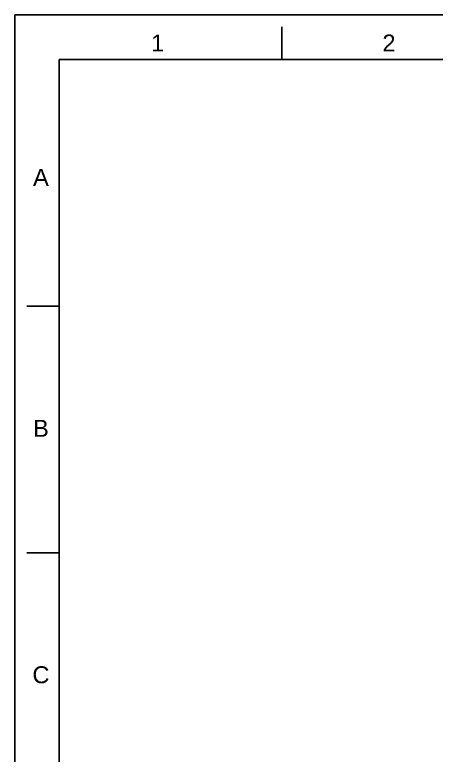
# Model space of a CAD drawing. Header units: millimetres. Extents: x 8809 to 9650, y -1874 to -1279.
# Drawn here: x 8808.9 to 8998.5, y -1611.9 to -1279 of the extents above; entities that cross this region are included whole.
import ezdxf

# ---------------------------------------------------------------- set-up
doc = ezdxf.new("R2010")
doc.units = ezdxf.units.MM
doc.layers.add('FORM', color=7, linetype='Continuous')
doc.styles.get("Standard").update_dxf_attribs({"font": 'arial.ttf'})

msp = doc.modelspace()

# ---------------------------------------------------------------- linework, layer by layer
at = {"layer": 'FORM', "color": 7, "linetype": 'Continuous'}
for p, q in [((8808.89, -1873.72), (8808.89, -1279.01)), ((8808.89, -1279.01), (9649.89, -1279.01)), ((8929.03, -1299.04), (8929.03, -1284.48)), ((8828.91, -1299.04), (8828.91, -1853.7)), ((9629.87, -1299.04), (8828.91, -1299.04)), ((8828.91, -1409.97), (8814.36, -1409.97)), ((8828.91, -1520.9), (8814.36, -1520.9))]:
    msp.add_line(p, q, dxfattribs=at)

# ---------------------------------------------------------------- texts
at = {"layer": 'FORM', "color": 7, "linetype": 'Continuous', "char_height": 7.63, "attachment_point": 5}
for s, insert in [('1', (8873.2, -1291.69)), ('2', (8977.28, -1291.69))]:
    msp.add_mtext_dynamic_manual_height_columns(s, width=50.0595, gutter_width=12.51, heights=[0], dxfattribs=dict(at, insert=insert))
at = {"layer": 'FORM', "char_height": 7.63, "attachment_point": 5}
for s, insert in [('A', (8820.65, -1352.1)), ('B', (8820.65, -1464.92)), ('C', (8820.65, -1575.74))]:
    msp.add_mtext_dynamic_manual_height_columns(s, width=10.0119, gutter_width=12.51, heights=[0], dxfattribs=dict(at, insert=insert))

doc.saveas('drawing.dxf')
